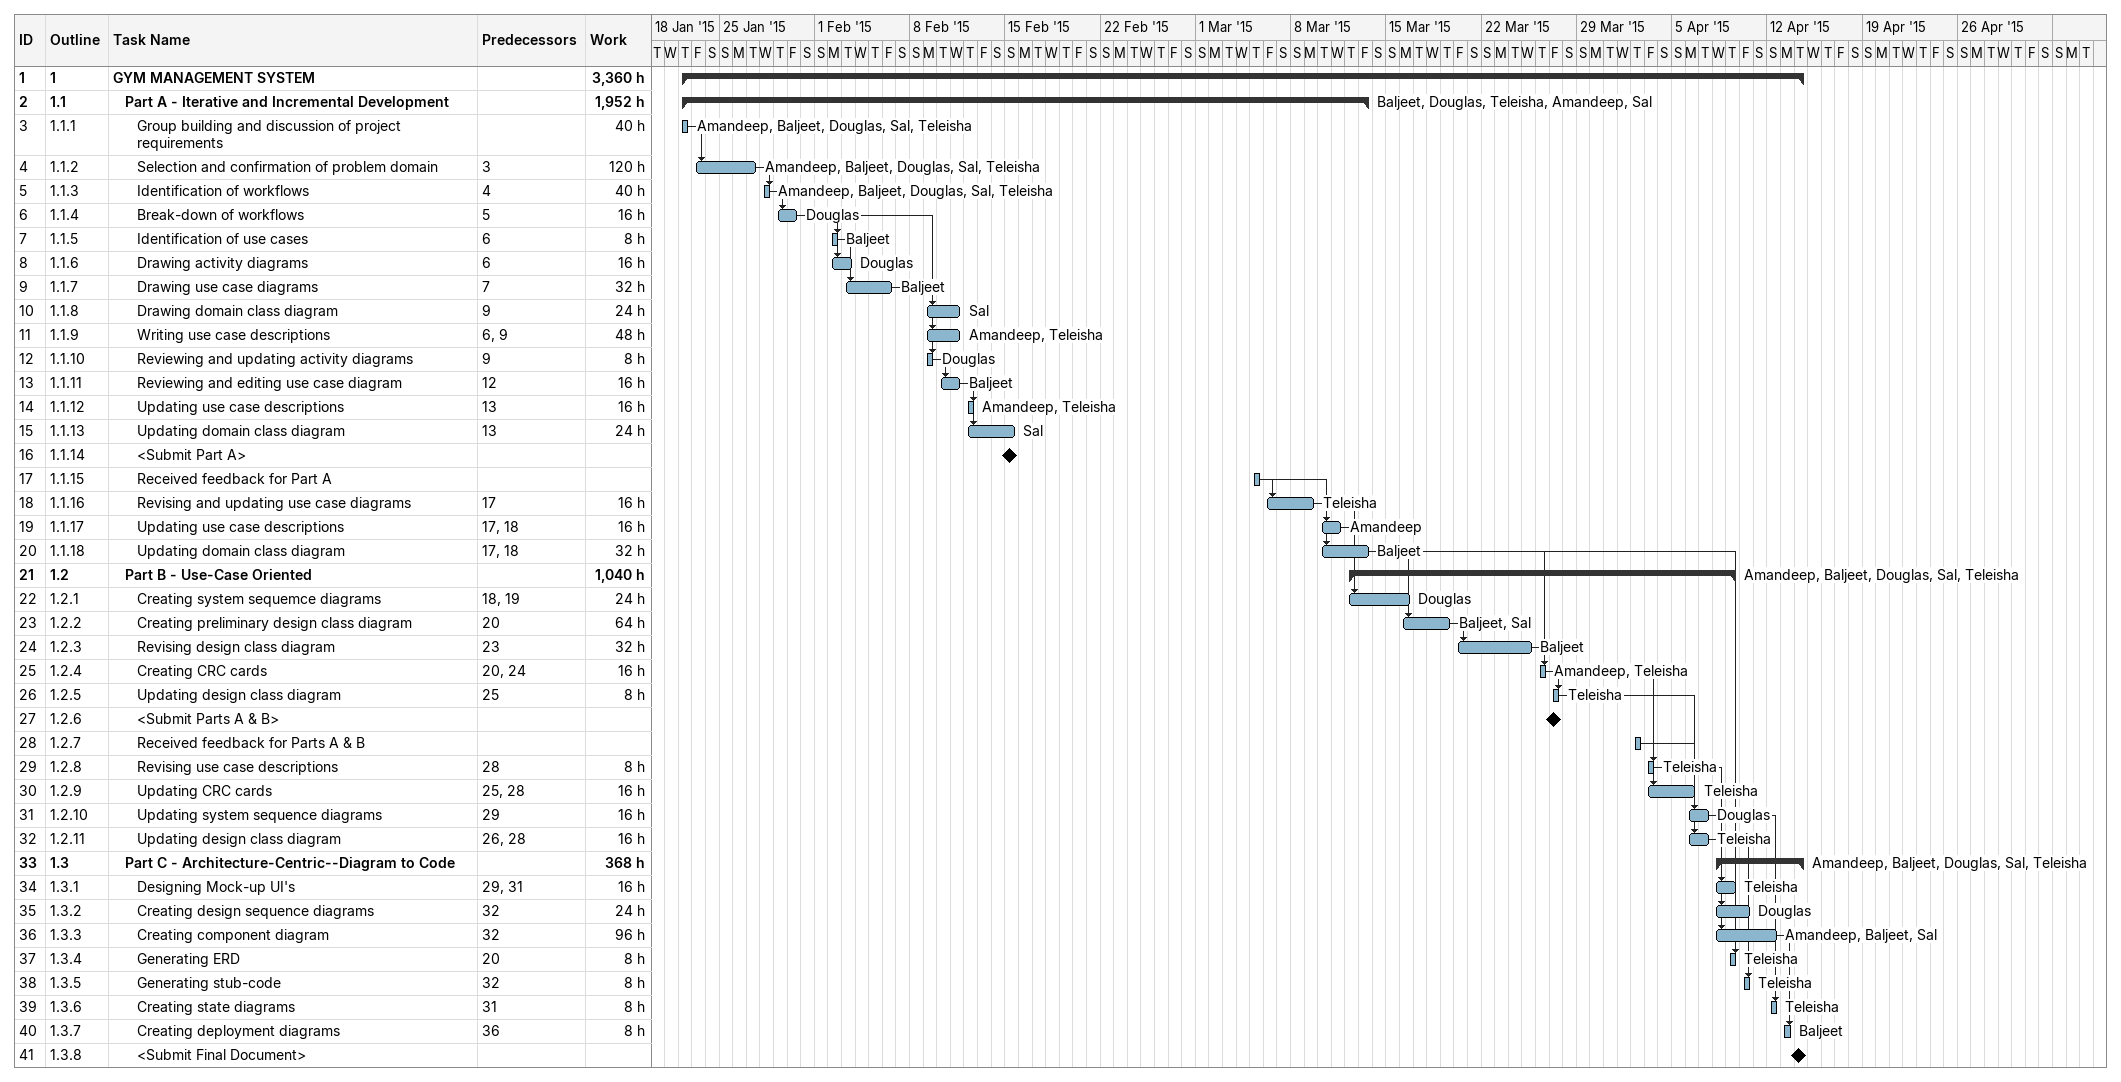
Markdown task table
| ID | WBS | Task | Start | Finish | Predecessors | Resources | Work (h) |
|---|---|---|---|---|---|---|---|
| 1 | 1 | **GYM MANAGEMENT SYSTEM** | 2015-01-22 | 2015-04-14 |  |  | 3360 |
| 2 | 1.1 | **Part A - Iterative and Incremental Development** | 2015-01-22 | 2015-03-13 |  | Baljeet, Douglas, Teleisha, Amandeep, Sal | 1952 |
| 3 | 1.1.1 | Group building and discussion of project requirements | 2015-01-22 | 2015-01-22 |  | Amandeep, Baljeet, Douglas, Sal, Teleisha | 40 |
| 4 | 1.1.2 | Selection and confirmation of problem domain | 2015-01-23 | 2015-01-27 | 3 | Amandeep, Baljeet, Douglas, Sal, Teleisha | 120 |
| 5 | 1.1.3 | Identification of workflows | 2015-01-28 | 2015-01-28 | 4 | Amandeep, Baljeet, Douglas, Sal, Teleisha | 40 |
| 6 | 1.1.4 | Break-down of workflows | 2015-01-29 | 2015-01-30 | 5 | Douglas | 16 |
| 7 | 1.1.5 | Identification of use cases | 2015-02-02 | 2015-02-02 | 6 | Baljeet | 8 |
| 8 | 1.1.6 | Drawing activity diagrams | 2015-02-02 | 2015-02-03 | 6 | Douglas | 16 |
| 9 | 1.1.7 | Drawing use case diagrams | 2015-02-03 | 2015-02-06 | 7 | Baljeet | 32 |
| 10 | 1.1.8 | Drawing domain class diagram | 2015-02-09 | 2015-02-11 | 9 | Sal | 24 |
| 11 | 1.1.9 | Writing use case descriptions | 2015-02-09 | 2015-02-11 | 6, 9 | Amandeep, Teleisha | 48 |
| 12 | 1.1.10 | Reviewing and updating activity diagrams | 2015-02-09 | 2015-02-09 | 9 | Douglas | 8 |
| 13 | 1.1.11 | Reviewing and editing use case diagram | 2015-02-10 | 2015-02-11 | 12 | Baljeet | 16 |
| 14 | 1.1.12 | Updating use case descriptions | 2015-02-12 | 2015-02-12 | 13 | Amandeep, Teleisha | 16 |
| 15 | 1.1.13 | Updating domain class diagram | 2015-02-12 | 2015-02-15 | 13 | Sal | 24 |
| 16 | 1.1.14 | <Submit Part A> (milestone) | 2015-02-15 | 2015-02-15 |  |  |  |
| 17 | 1.1.15 | Received feedback for Part A | 2015-03-05 | 2015-03-05 |  |  |  |
| 18 | 1.1.16 | Revising and updating use case diagrams | 2015-03-06 | 2015-03-09 | 17 | Teleisha | 16 |
| 19 | 1.1.17 | Updating use case descriptions | 2015-03-10 | 2015-03-11 | 17, 18 | Amandeep | 16 |
| 20 | 1.1.18 | Updating domain class diagram | 2015-03-10 | 2015-03-13 | 17, 18 | Baljeet | 32 |
| 21 | 1.2 | **Part B - Use-Case Oriented** | 2015-03-12 | 2015-04-09 |  | Amandeep, Baljeet, Douglas, Sal, Teleisha | 1040 |
| 22 | 1.2.1 | Creating system sequemce diagrams | 2015-03-12 | 2015-03-16 | 18, 19 | Douglas | 24 |
| 23 | 1.2.2 | Creating preliminary design class diagram | 2015-03-16 | 2015-03-19 | 20 | Baljeet, Sal | 64 |
| 24 | 1.2.3 | Revising design class diagram | 2015-03-20 | 2015-03-25 | 23 | Baljeet | 32 |
| 25 | 1.2.4 | Creating CRC cards | 2015-03-26 | 2015-03-26 | 20, 24 | Amandeep, Teleisha | 16 |
| 26 | 1.2.5 | Updating design class diagram | 2015-03-27 | 2015-03-27 | 25 | Teleisha | 8 |
| 27 | 1.2.6 | <Submit Parts A & B> (milestone) | 2015-03-27 | 2015-03-27 |  |  |  |
| 28 | 1.2.7 | Received feedback for Parts A & B | 2015-04-02 | 2015-04-02 |  |  |  |
| 29 | 1.2.8 | Revising use case descriptions | 2015-04-03 | 2015-04-03 | 28 | Teleisha | 8 |
| 30 | 1.2.9 | Updating CRC cards | 2015-04-03 | 2015-04-06 | 25, 28 | Teleisha | 16 |
| 31 | 1.2.10 | Updating system sequence diagrams | 2015-04-06 | 2015-04-07 | 29 | Douglas | 16 |
| 32 | 1.2.11 | Updating design class diagram | 2015-04-06 | 2015-04-07 | 26, 28 | Teleisha | 16 |
| 33 | 1.3 | **Part C - Architecture-Centric--Diagram to Code** | 2015-04-08 | 2015-04-14 |  | Amandeep, Baljeet, Douglas, Sal, Teleisha | 368 |
| 34 | 1.3.1 | Designing Mock-up UI's | 2015-04-08 | 2015-04-09 | 29, 31 | Teleisha | 16 |
| 35 | 1.3.2 | Creating design sequence diagrams | 2015-04-08 | 2015-04-10 | 32 | Douglas | 24 |
| 36 | 1.3.3 | Creating component diagram | 2015-04-08 | 2015-04-12 | 32 | Amandeep, Baljeet, Sal | 96 |
| 37 | 1.3.4 | Generating ERD | 2015-04-09 | 2015-04-09 | 20 | Teleisha | 8 |
| 38 | 1.3.5 | Generating stub-code | 2015-04-10 | 2015-04-10 | 32 | Teleisha | 8 |
| 39 | 1.3.6 | Creating state diagrams | 2015-04-12 | 2015-04-12 | 31 | Teleisha | 8 |
| 40 | 1.3.7 | Creating deployment diagrams | 2015-04-13 | 2015-04-13 | 36 | Baljeet | 8 |
| 41 | 1.3.8 | <Submit Final Document> (milestone) | 2015-04-14 | 2015-04-14 |  |  |  |
